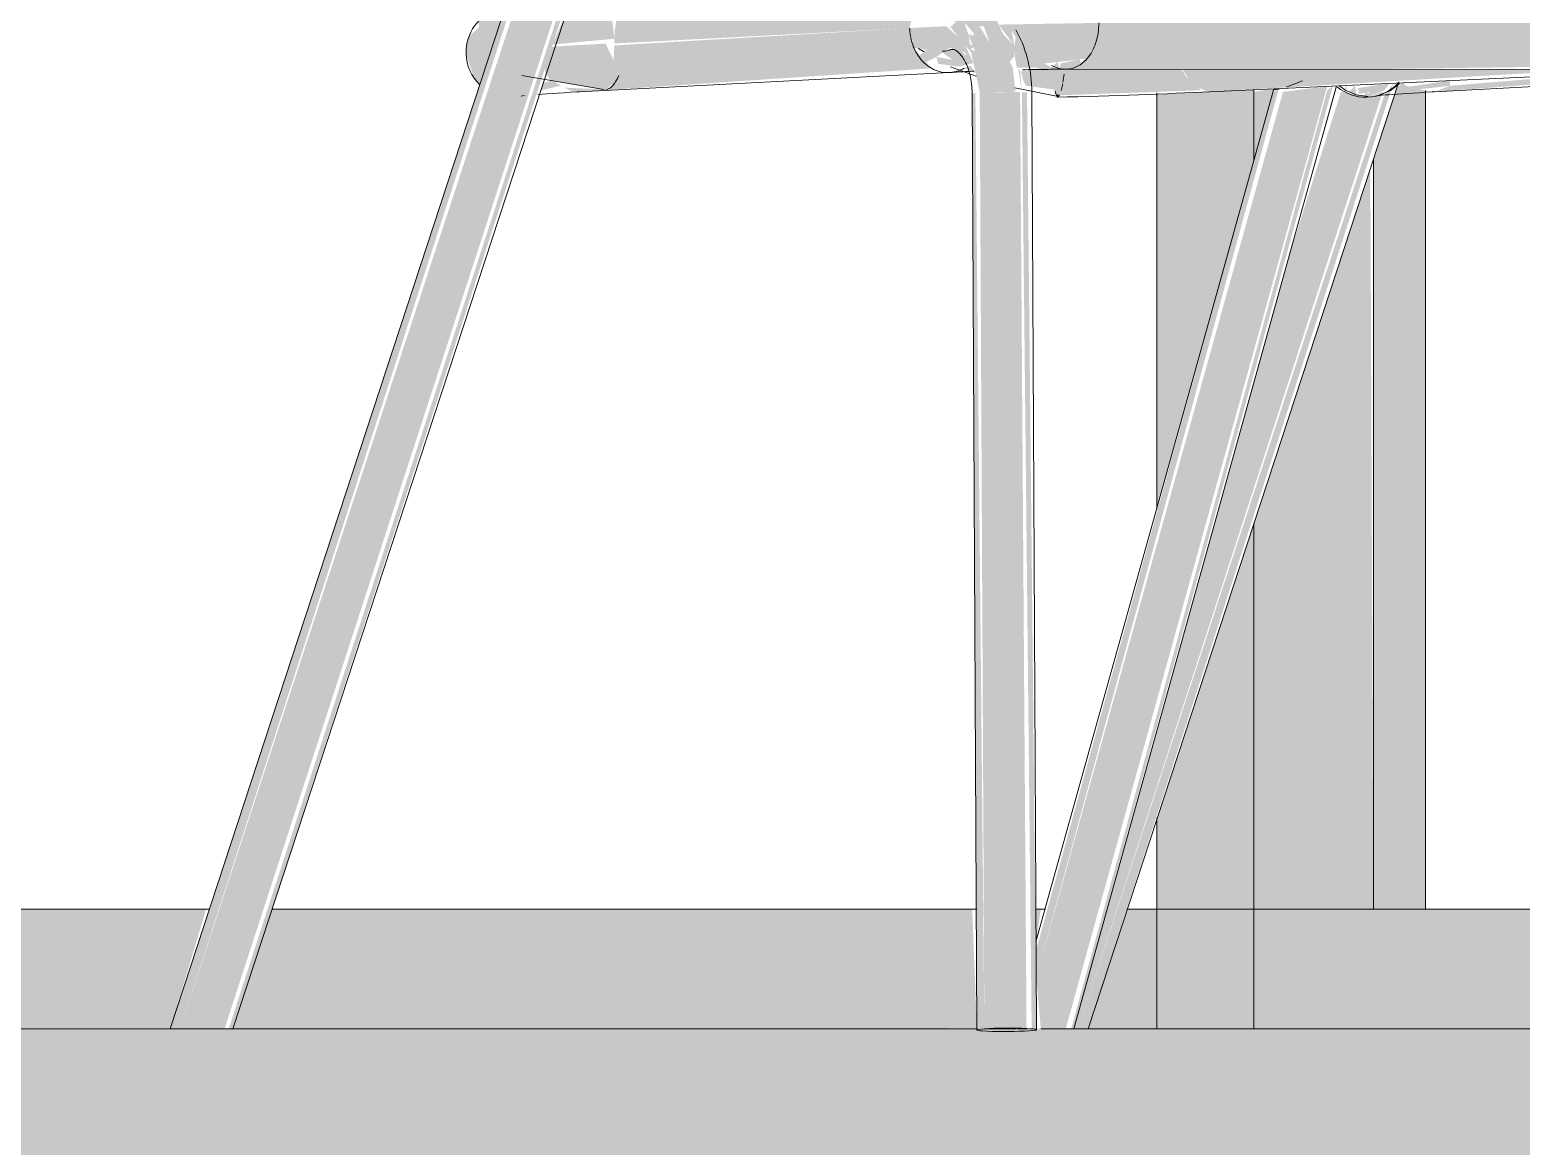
# Model space of a CAD drawing. Header units: inches. Extents: x -23034 to -8288, y -132 to 853.
# Drawn here: x -19283.58 to -19258.62, y -1.96 to 16.71 of the extents above; entities that cross this region are included whole.
import ezdxf

# ---------------------------------------------------------------- set-up
doc = ezdxf.new("R2010")
doc.units = ezdxf.units.IN
doc.header["$MEASUREMENT"] = 0
for name, color, linetype, lineweight in [('A-GLAZ-CWMG', 51, 'Continuous', 9), ('C-BLDG-PADS', 91, 'Continuous', 9), ('I-FURN', 30, 'Continuous', 9)]:
    doc.layers.add(name, color=color, linetype=linetype, lineweight=lineweight)

# ---------------------------------------------------------------- blocks, each defined once
blk = doc.blocks.new('HermanMiller_Collection_Air-Chair_SideChair_Arms - Arms-V29-Section 8')
at = {"layer": 'I-FURN'}
for points in [[(-26143.648, 0), (-26143.483, 0), (-26136.8, 20.636), (-26136.855, 20.707), (-26143.483, 0.505)], [(-26143.483, 0), (-26142.739, 0), (-26136.1, 20.394), (-26136.629, 20.529), (-26136.677, 20.578), (-26136.731, 20.578), (-26143.023, 1.402)], [(-26142.621, 0), (-26142.599, 0), (-26135.973, 20.39), (-26136.063, 20.348), (-26142.669, 0)], [(-26136.216, 16.484), (-26131.275, 16.742), (-26131.178, 17.156), (-26131.006, 17.37), (-26130.81, 17.477), (-26130.672, 17.496), (-26136.237, 17.123), (-26136.174, 16.942), (-26136.213, 16.673), (-26136.216, 16.487)], [(-26137.253, 16.466), (-26136.215, 16.563), (-26136.289, 17.169), (-26136.448, 17.202), (-26137.012, 17.023), (-26137.244, 16.483)], [(-26138.699, 16.318), (-26138.279, 16.366), (-26138.084, 16.963), (-26138.39, 16.936), (-26138.489, 16.85), (-26138.479, 16.758), (-26138.644, 16.6), (-26138.678, 16.512)], [(-26136.82, 15.675), (-26130.906, 16.068), (-26131.183, 16.376), (-26131.255, 16.574), (-26131.275, 16.742), (-26136.215, 16.452), (-26136.252, 15.775), (-26136.362, 15.713), (-26137.047, 15.745), (-26136.965, 15.7)], [(-26123.928, 16.05), (-26118.905, 16.117), (-26118.727, 16.291), (-26118.599, 16.678), (-26118.601, 16.828), (-26128.111, 16.828), (-26128.22, 16.355), (-26128.432, 16.126), (-26128.432, 16.053), (-26124.052, 16.05)], [(-26136.362, 15.713), (-26136.184, 15.868), (-26136.165, 16.068), (-26136.362, 16.482), (-26137.272, 16.43), (-26137.378, 16.08), (-26137.374, 16.007), (-26137.291, 15.869), (-26136.445, 15.727)], [(-26128.817, 15.615), (-26126.398, 15.701), (-26126.65, 15.938), (-26126.727, 16.051), (-26128.409, 16.138), (-26128.432, 16.222), (-26128.75, 16.149), (-26128.837, 15.694)], [(-26126.267, 15.675), (-26119.792, 16.052), (-26126.711, 16.051), (-26126.52, 15.776), (-26126.272, 15.676)], [(-26130.15, -0.022), (-26130.024, -0.001), (-26130.175, 15.658), (-26130.228, 15.643), (-26130.157, 1.402)], [(-26130.024, -0.001), (-26129.319, 0.005), (-26129.427, 15.672), (-26130.102, 15.665), (-26130.031, 1.402)], [(-26129.152, -0.014), (-26129.311, 15.665), (-26129.396, 15.671), (-26129.233, 0), (-26129.176, -0.007)]]:
    blk.add_hatch(color=256, dxfattribs=at).paths.add_polyline_path(points, flags=0)
h = blk.add_hatch(color=256, dxfattribs=at)
h.paths.add_polyline_path([(-26129.156, 0.861), (-26125.097, 15.73), (-26125.197, 15.675), (-26129.158, 1.317), (-26129.158, 1.117)], flags=0)
h.paths.add_polyline_path([(-26124.518, 17.539), (-26124.507, 17.54), (-26123.74, 20.608), (-26123.808, 20.657), (-26124.593, 17.539), (-26124.519, 17.539)], flags=0)
h = blk.add_hatch(color=256, dxfattribs=at)
h.paths.add_polyline_path([(-26128.964, 0), (-26128.663, 0), (-26124.288, 15.768), (-26125.027, 15.675), (-26129.156, 0.861), (-26129.08, 0)], flags=0)
h.paths.add_polyline_path([(-26124.507, 17.539), (-26123.774, 17.54), (-26122.98, 20.388), (-26123.463, 20.468), (-26123.674, 20.53), (-26124.507, 17.54)], flags=0)
h = blk.add_hatch(color=256, dxfattribs=at)
h.paths.add_polyline_path([(-26128.53, 0), (-26124.192, 15.772), (-26124.287, 15.701), (-26128.572, 0), (-26128.55, 0)], flags=0)
h.paths.add_polyline_path([(-26123.774, 17.539), (-26123.64, 17.54), (-26122.92, 20.396), (-26122.989, 20.357), (-26123.774, 17.54)], flags=0)
h = blk.add_hatch(color=256, dxfattribs=at)
h.paths.add_polyline_path([(-26130.665, 16.839), (-26130.683, 16.884), (-26130.673, 16.84)], flags=0)
h.paths.add_polyline_path([(-26130.258, 16.391), (-26130.287, 16.615), (-26130.18, 16.356)], flags=0)
h.paths.add_polyline_path([(-26130.102, 15.665), (-26129.504, 15.676), (-26129.55, 16.084), (-26129.602, 16.182), (-26129.53, 16.258), (-26129.52, 16.448), (-26129.71, 16.64), (-26129.842, 16.919), (-26130.623, 17.057), (-26130.592, 16.935), (-26130.502, 16.838), (-26130.592, 16.759), (-26130.246, 16.333), (-26130.18, 16.028)], flags=0)
h.paths.add_polyline_path([(-26129.935, 16.494), (-26130.106, 16.771), (-26130.033, 16.771), (-26129.987, 16.64)], flags=0)
h.paths.add_polyline_path([(-26130.287, 16.615), (-26130.36, 16.84), (-26130.185, 16.63)], flags=0)
h = blk.add_hatch(color=256, dxfattribs=at)
h.paths.add_polyline_path([(-26129.52, 16.448), (-26129.58, 16.712), (-26129.501, 16.592), (-26129.518, 16.467)], flags=0)
h.paths.add_polyline_path([(-26128.884, 16.074), (-26129.02, 16.149), (-26128.305, 16.232), (-26128.158, 16.5), (-26128.12, 16.828), (-26129.785, 16.8), (-26129.53, 16.457), (-26129.526, 16.338), (-26129.484, 16.08), (-26129.374, 16.079)], flags=0)
h.paths.add_polyline_path([(-26130.287, 16.615), (-26130.215, 16.665), (-26130.292, 16.63)], flags=0)
h.paths.add_polyline_path([(-26130.258, 16.391), (-26130.185, 16.434), (-26130.269, 16.475)], flags=0)
h.paths.add_polyline_path([(-26130.446, 16.099), (-26130.207, 16.154), (-26130.376, 16.521), (-26130.665, 16.773), (-26131.275, 16.742), (-26131.205, 16.416), (-26130.987, 16.376), (-26131.128, 16.274), (-26131.027, 16.156), (-26130.827, 16.26), (-26130.799, 16.143), (-26130.592, 16.117)], flags=0)
h.paths.add_polyline_path([(-26130.525, 16.205), (-26130.827, 16.26), (-26130.592, 16.416), (-26130.35, 16.333), (-26130.324, 16.28)], flags=0)
h = blk.add_hatch(color=256, dxfattribs=at)
h.paths.add_polyline_path([(-26129.396, 15.671), (-26129.427, 16.028), (-26129.458, 16.06), (-26129.397, 15.674)], flags=0)
h.paths.add_polyline_path([(-26129.52, 16.448), (-26129.571, 16.707), (-26129.628, 16.64), (-26129.53, 16.465)], flags=0)
h = blk.add_hatch(color=256, dxfattribs=at)
h.paths.add_polyline_path([(-26137.448, 15.696), (-26137.108, 15.781), (-26137.25, 15.862), (-26137.405, 15.826), (-26137.442, 15.713)], flags=0)
h.paths.add_polyline_path([(-26138.467, 15.793), (-26138.279, 16.366), (-26138.699, 16.318), (-26138.569, 15.92)], flags=0)
h = blk.add_hatch(color=256, dxfattribs=at)
h.paths.add_polyline_path([(-26128.822, 15.633), (-26128.855, 15.702), (-26128.837, 15.636)], flags=0)
h.paths.add_polyline_path([(-26128.74, 15.697), (-26128.751, 15.989), (-26128.798, 16.18), (-26128.902, 16.084), (-26129.053, 16.076), (-26129.504, 15.997), (-26129.415, 16.016), (-26129.368, 15.85), (-26129.327, 15.777), (-26128.855, 15.713)], flags=0)
h.paths.add_polyline_path([(-26130.172, 15.988), (-26130.258, 16.115), (-26130.359, 16.071), (-26130.18, 15.991)], flags=0)
h.paths.add_polyline_path([(-26130.525, 16.205), (-26130.324, 16.28), (-26130.462, 16.403), (-26130.735, 16.345), (-26130.679, 16.294), (-26130.554, 16.21)], flags=0)
for p, q in [((-26136.844, 20.741), (-26143.65, 0)), ((-26142.598, 0), (-26135.894, 20.429)), ((-26131.124, 16.401), (-26131.032, 16.343)), ((-26136.799, 15.675), (-26130.611, 15.998)), ((-26130.592, 16.091), (-26130.161, 15.938)), ((-26126.25, 15.675), (-26119.383, 15.997)), ((-26137.766, 15.946), (-26136.395, 15.714)), ((-26129.517, 15.74), (-26128.789, 15.597)), ((-26125.183, 15.726), (-26129.161, 1.454)), ((-26128.714, 15.809), (-26128.74, 15.697)), ((-26128.687, 15.97), (-26128.709, 15.835)), ((-26128.529, 0), (-26124.132, 15.775)), ((-26124.976, 15.754), (-26124.703, 15.859)), ((-26130.228, 15.645), (-26130.151, -0.021)), ((-26129.151, -0.016), (-26129.228, 15.65)), ((-26128.787, 15.597), (-26128.805, 15.622)), ((-26128.765, 15.622), (-26128.787, 15.597)), ((-26129.473, 0), (-26129.396, 0)), ((-26129.396, 0), (-26129.302, 0)), ((-26128.53, 0), (-26128.529, 0))]:
    blk.add_line(p, q, dxfattribs=at)
at = {"layer": 'I-FURN', "flags": 128}
for points in [[(-26129.5, 16.714), (-26129.469, 16.659), (-26129.441, 16.603), (-26129.414, 16.546), (-26129.389, 16.488), (-26129.366, 16.429), (-26129.345, 16.369), (-26129.325, 16.309), (-26129.308, 16.247), (-26129.292, 16.185), (-26129.278, 16.122), (-26129.265, 16.059), (-26129.255, 15.995), (-26129.246, 15.931), (-26129.239, 15.866), (-26129.234, 15.802), (-26129.23, 15.737), (-26129.229, 15.671), (-26129.228, 15.65)], [(-26130.556, 16.387), (-26130.56, 16.387), (-26130.565, 16.386), (-26130.57, 16.386), (-26130.576, 16.385), (-26130.582, 16.384), (-26130.589, 16.382), (-26130.596, 16.379), (-26130.604, 16.376)], [(-26130.556, 16.387), (-26130.552, 16.386), (-26130.547, 16.386), (-26130.542, 16.385), (-26130.537, 16.383), (-26130.531, 16.381), (-26130.524, 16.379), (-26130.516, 16.375), (-26130.508, 16.371), (-26130.499, 16.366), (-26130.489, 16.359), (-26130.479, 16.351), (-26130.468, 16.342), (-26130.456, 16.331), (-26130.443, 16.319), (-26130.431, 16.305), (-26130.418, 16.29), (-26130.404, 16.273), (-26130.391, 16.254), (-26130.378, 16.234), (-26130.365, 16.212), (-26130.351, 16.189), (-26130.339, 16.164), (-26130.326, 16.137), (-26130.314, 16.11), (-26130.303, 16.08), (-26130.292, 16.05), (-26130.282, 16.019), (-26130.273, 15.986), (-26130.264, 15.952), (-26130.257, 15.918), (-26130.25, 15.882), (-26130.244, 15.846), (-26130.239, 15.809), (-26130.235, 15.772), (-26130.232, 15.734), (-26130.23, 15.696), (-26130.229, 15.658), (-26130.228, 15.645)], [(-26130.598, 15.999), (-26130.581, 16), (-26130.561, 16.001), (-26130.54, 16.003), (-26130.516, 16.004), (-26130.491, 16.006), (-26130.464, 16.007), (-26130.435, 16.009), (-26130.404, 16.01), (-26130.373, 16.012), (-26130.339, 16.014), (-26130.304, 16.015), (-26130.268, 16.017), (-26130.231, 16.018), (-26130.193, 16.02)], [(-26129.387, 16.044), (-26129.34, 16.045), (-26129.294, 16.046), (-26129.249, 16.047), (-26129.204, 16.048), (-26129.16, 16.048), (-26129.116, 16.049), (-26129.073, 16.05), (-26129.031, 16.05), (-26128.989, 16.051), (-26128.949, 16.051), (-26128.91, 16.052), (-26128.872, 16.052), (-26128.835, 16.052), (-26128.799, 16.052), (-26128.765, 16.052), (-26128.732, 16.052), (-26128.7, 16.052), (-26128.67, 16.052), (-26128.669, 16.052)], [(-26128.668, 16.052), (-26121.23, 16.05), (-26119.104, 16.052)], [(-26137.776, 15.605), (-26137.753, 15.608), (-26137.719, 15.612)], [(-26137.495, 15.632), (-26137.421, 15.638), (-26137.339, 15.644), (-26137.251, 15.649), (-26137.157, 15.655), (-26137.056, 15.661), (-26136.95, 15.667), (-26136.838, 15.673), (-26136.799, 15.675)], [(-26126.25, 15.675), (-26126.385, 15.669), (-26126.525, 15.663), (-26126.668, 15.657), (-26126.816, 15.65), (-26126.967, 15.644), (-26127.122, 15.638), (-26127.281, 15.633), (-26127.442, 15.627), (-26127.606, 15.621), (-26127.773, 15.615), (-26127.942, 15.61), (-26128.113, 15.604), (-26128.286, 15.599), (-26128.46, 15.594), (-26128.635, 15.589), (-26128.796, 15.585)], [(-26143.648, 0), (-26143.644, 0), (-26143.614, 0), (-26143.559, 0), (-26143.483, 0)], [(-26143.483, 0), (-26143.388, 0), (-26143.28, 0), (-26143.165, 0), (-26143.047, 0), (-26142.933, 0), (-26142.829, 0), (-26142.739, 0)], [(-26142.739, 0), (-26142.669, 0), (-26142.621, 0), (-26142.599, 0), (-26142.598, 0)], [(-26129.08, 0), (-26128.964, 0), (-26128.852, 0), (-26128.75, 0), (-26128.663, 0)], [(-26128.663, 0), (-26128.595, 0), (-26128.55, 0)]]:
    blk.add_lwpolyline(points, dxfattribs=at)
at = {"layer": 'I-FURN'}
for centre, major_axis, ratio, start_param, end_param in [((-26137.952, 16.334), (-0.202, 0.722), 0.995009, 0.011903, 1.3209), ((-26137.952, 16.334), (-0.202, 0.722), 0.995009, 1.3209, 2.106298), ((-26130.805, 16.834), (-0.201, 0.458), 0.710322, 2.803685, 3.181717), ((-26136.38, 16.463), (-0.01, 0.75), 0.422766, 3.168827, 3.954225), ((-26125.196, 16.463), (0.021, 0.75), 0.90616, 3.199975, 3.342594), ((-26128.817, 16.334), (-0.02, 0.75), 0.096081, 2.593199, 3.116798), ((-26128.817, 16.334), (-0.02, 0.75), 0.096081, 3.116798, 3.378597), ((-26129.651, -0.018), (0.5, 0.002), 0.058011, 0.843044, 2.41384), ((-26129.651, -0.018), (0.5, 0.002), 0.058011, 0.057646, 0.843044), ((-26129.651, -0.018), (0.5, 0.002), 0.058011, 2.41384, 3.984637), ((-26129.651, -0.018), (0.5, 0.002), 0.058011, 3.984637, 5.555433), ((-26129.651, -0.018), (0.5, 0.002), 0.058011, 5.555433, 6.283185)]:
    blk.add_ellipse(centre, major_axis=major_axis, ratio=ratio, start_param=start_param, end_param=end_param, dxfattribs=at)
for points in [[(-26130.635, 15.997), (-26130.728, 15.996), (-26130.915, 16.045), (-26131.125, 16.24), (-26131.245, 16.489), (-26131.273, 16.657), (-26131.275, 16.742)], [(-26128.111, 16.828), (-26128.108, 16.716), (-26128.14, 16.49), (-26128.28, 16.236), (-26128.462, 16.09), (-26128.586, 16.056), (-26128.648, 16.053)]]:
    blk.add_open_spline(points, degree=3, knots=[0, 0, 0, 0, 0.285714, 0.571429, 0.785714, 1, 1, 1, 1], dxfattribs=at)
for points in [[(-26130.361, 16.073), (-26130.403, 16.049), (-26130.493, 16.011), (-26130.587, 15.998), (-26130.635, 15.997)], [(-26128.648, 16.053), (-26128.69, 16.051), (-26128.774, 16.059), (-26128.854, 16.093), (-26128.893, 16.116)]]:
    blk.add_open_spline(points, degree=3, dxfattribs=at)
blk = doc.blocks.new('HermanMiller_Collection_Air-Chair_SideChair_Arms - Arms-V37-Section 8')
at = {"layer": 'I-FURN'}
h = blk.add_hatch(color=256, dxfattribs=at)
h.paths.add_polyline_path([(-26122.512, 15.675), (-26118.397, 15.976), (-26118.555, 16.236), (-26119.792, 15.979), (-26122.235, 15.776), (-26122.462, 15.684)], flags=0)
h.paths.add_polyline_path([(-26117.688, 15.926), (-26117.67, 16.014), (-26117.572, 15.932), (-26116.156, 16.093), (-26116.903, 16.544), (-26117.144, 16.677), (-26117.776, 16.565), (-26117.688, 15.93)], flags=0)
for points in [[(-26128.38, 0), (-26128.291, 0), (-26123.181, 15.818), (-26123.343, 15.585), (-26128.456, 0)], [(-26124.744, 13.581), (-26124.116, 15.776), (-26124.153, 15.701), (-26124.615, 14.043)], [(-26123.011, 15.688), (-26122.235, 15.776), (-26122.235, 15.864), (-26122.983, 15.75), (-26123.007, 15.696)], [(-26128.53, 0), (-26128.456, 0), (-26123.359, 15.675), (-26123.601, 15.589), (-26123.821, 15.633), (-26124.057, 15.675), (-26124.936, 12.893), (-26128.42, 0.395)]]:
    blk.add_hatch(color=256, dxfattribs=at).paths.add_polyline_path(points, flags=0)
h = blk.add_hatch(color=256, dxfattribs=at)
h.paths.add_polyline_path([(-26123.626, 15.585), (-26123.327, 15.701), (-26123.248, 15.816), (-26123.772, 15.738), (-26123.756, 15.641), (-26123.566, 15.675), (-26123.683, 15.607)], flags=0)
h.paths.add_polyline_path([(-26123.949, 15.711), (-26123.976, 15.782), (-26123.976, 15.721)], flags=0)
h = blk.add_hatch(color=256, dxfattribs=at)
h.paths.add_polyline_path([(-26123.6, 15.6), (-26123.631, 15.701), (-26123.673, 15.606)], flags=0)
h.paths.add_polyline_path([(-26123.795, 15.622), (-26123.826, 15.776), (-26123.922, 15.675), (-26123.809, 15.628)], flags=0)
for p, q in [((-26128.289, 0), (-26123.091, 15.841)), ((-26122.491, 15.675), (-26118.372, 15.89)), ((-26128.295, 0), (-26128.291, 0))]:
    blk.add_line(p, q, dxfattribs=at)
at = {"layer": 'I-FURN', "flags": 128}
for points in [[(-26123.602, 15.597), (-26123.795, 15.622), (-26123.976, 15.697), (-26124.084, 15.773)], [(-26123.076, 15.816), (-26123.23, 15.697), (-26123.409, 15.622)], [(-26123.477, 15.604), (-26123.468, 15.605), (-26123.445, 15.608), (-26123.411, 15.612), (-26123.367, 15.617), (-26123.315, 15.622), (-26123.254, 15.627), (-26123.187, 15.632), (-26123.112, 15.638), (-26123.031, 15.644), (-26122.943, 15.649), (-26122.849, 15.655), (-26122.748, 15.661), (-26122.642, 15.667), (-26122.53, 15.673), (-26122.491, 15.675)]]:
    blk.add_lwpolyline(points, dxfattribs=at)
at = {"layer": 'I-FURN'}
for start_param, end_param in [(2.183233, 2.891696), (2.891696, 3.677094)]:
    blk.add_ellipse((-26123.644, 16.334), major_axis=(-0.202, 0.722), ratio=0.995009, start_param=start_param, end_param=end_param, dxfattribs=at)
blk = doc.blocks.new('Rectangular Mullion - Rectangular Mullion 1-779229-Section 8')
at = {"layer": 'A-GLAZ-CWMG'}
h = blk.add_hatch(color=256, dxfattribs=at)
h.paths.add_polyline_path([(-26128.291, 0), (-26127.14, 0), (-26127.14, 2), (-26127.634, 2), (-26127.831, 1.402)], flags=0)
h.paths.add_polyline_path([(-26156.512, 0), (-26143.644, 0.012), (-26143.047, 2), (-26161.828, 2), (-26161.828, 0)], flags=0)
h.paths.add_polyline_path([(-26142.599, 0), (-26130.15, 0.01), (-26130.228, 2), (-26141.943, 2), (-26142.139, 1.402)], flags=0)
h.paths.add_polyline_path([(-26129.159, 1.458), (-26129.08, 2), (-26129.162, 2)], flags=0)
for p, q in [((-26161.828, 2), (-26142.986, 2)), ((-26141.944, 2), (-26130.151, 2)), ((-26129.165, 2), (-26129.001, 2)), ((-26127.64, 2), (-26127.14, 2))]:
    blk.add_line(p, q, dxfattribs=at)
blk = doc.blocks.new('Rectangular Mullion - Rectangular Mullion 1-780070-Section 8')
at = {"layer": 'A-GLAZ-CWMG'}
blk.add_hatch(color=256, dxfattribs=at).paths.add_polyline_path([(-26125.515, 0), (-26125.515, 2), (-26127.14, 2), (-26127.14, 0)], flags=0)
for p, q in [((-26125.515, 2), (-26127.14, 2)), ((-26127.14, 2), (-26127.14, 0))]:
    blk.add_line(p, q, dxfattribs=at)
blk = doc.blocks.new('Rectangular Mullion - Rectangular Mullion 1-836904-Section 8')
at = {"layer": 'A-GLAZ-CWMG'}
h = blk.add_hatch(color=256, dxfattribs=at)
h.paths.add_polyline_path([(-26127.14, 2), (-26125.515, 2), (-26125.515, 8.457), (-26127.14, 3.506)], flags=0)
h.paths.add_polyline_path([(-26123.515, 2), (-26122.64, 2), (-26122.64, 15.695), (-26122.972, 15.776), (-26123.011, 15.828), (-26123.116, 15.767), (-26123.515, 14.551), (-26123.515, 6.09)], flags=0)
h.paths.add_polyline_path([(-26127.14, 8.702), (-26125.515, 14.532), (-26125.515, 15.71), (-26127.14, 15.626), (-26127.14, 10.779)], flags=0)
h.paths.add_polyline_path([(-26125.515, 17.545), (-26125.524, 26.403), (-26127.14, 26.592), (-26127.14, 17.546), (-26125.924, 17.548)], flags=0)
h.paths.add_polyline_path([(-26126.402, 27.551), (-26126.37, 27.904), (-26126.27, 28.02), (-26125.916, 28.117), (-26125.65, 28.253), (-26125.515, 28.253), (-26125.515, 96), (-26127.14, 96), (-26127.14, 27.663), (-26126.403, 27.552)], flags=0)
h.paths.add_polyline_path([(-26123.515, 28.325), (-26122.64, 28.334), (-26122.64, 96), (-26123.515, 96), (-26123.515, 28.334)], flags=0)
for p, q in [((-26127.14, 8.69), (-26127.14, 15.661)), ((-26122.64, 15.695), (-26122.64, 2)), ((-26127.14, 2), (-26127.14, 3.528)), ((-26125.515, 2), (-26127.14, 2))]:
    blk.add_line(p, q, dxfattribs=at)
blk = doc.blocks.new('Rectangular Mullion - Rectangular Mullion 1-775617-Section 8')
at = {"layer": 'A-GLAZ-CWMG'}
h = blk.add_hatch(color=256, dxfattribs=at)
h.paths.add_polyline_path([(-26122.037, 0), (-26117.554, 0.009), (-26117.689, 2), (-26125.515, 2), (-26125.515, 0), (-26122.162, 0)], flags=0)
h.paths.add_polyline_path([(-26116.344, 0), (-26115.842, 0.055), (-26115.919, 2), (-26116.67, 2), (-26116.607, 0.009), (-26116.607, 0)], flags=0)
h.paths.add_polyline_path([(-26103.811, 0), (-26103.246, 0.005), (-26103.323, 0.25), (-26109.146, 0.25), (-26109.146, 0), (-26103.929, 0)], flags=0)
h.paths.add_polyline_path([(-26100.75, 0), (-26095.427, 0), (-26095.475, 0.25), (-26101.643, 0.25), (-26101.621, 0), (-26100.774, 0)], flags=0)
h.paths.add_polyline_path([(-26114.221, 0), (-26109.405, 0), (-26109.405, 0.25), (-26110.854, 0.25), (-26110.854, 0.75), (-26103.289, 0.75), (-26103.43, 2), (-26113.664, 2), (-26113.83, 1.402)], flags=0)
h.paths.add_polyline_path([(-26093.176, 0), (-26090.682, 0), (-26090.751, 0.25), (-26095.168, 0.25), (-26095.168, 0)], flags=0)
h.paths.add_polyline_path([(-26100.774, 0.75), (-26097.419, 0.75), (-26097.419, 2), (-26101.541, 2), (-26101.614, 0.75), (-26100.831, 0.75)], flags=0)
h.paths.add_polyline_path([(-26093.176, 0.75), (-26090.891, 0.75), (-26091.239, 2), (-26093.176, 2), (-26093.176, 1.402)], flags=0)
h.paths.add_polyline_path([(-26114.851, 1.458), (-26114.707, 2), (-26114.853, 2), (-26114.853, 1.912)], flags=0)
h.paths.add_polyline_path([(-26090.052, 1.458), (-26090.131, 2), (-26090.203, 2), (-26090.059, 1.485)], flags=0)
for p in [(-26125.515, 0), (-26117.67, 2)]:
    blk.add_line(p, (-26125.515, 2), dxfattribs=at)
blk = doc.blocks.new('Rectangular Mullion - Rectangular Mullion 1-827475-Section 8')
at = {"layer": 'A-GLAZ-CWMG'}
h = blk.add_hatch(color=256, dxfattribs=at)
h.paths.add_polyline_path([(-26123.515, 2), (-26123.566, 14.397), (-26125.515, 8.457), (-26125.515, 2), (-26123.566, 2)], flags=0)
h.paths.add_polyline_path([(-26125.515, 14.532), (-26125.183, 15.726), (-26125.515, 15.675), (-26125.515, 15.468)], flags=0)
h.paths.add_polyline_path([(-26124.677, 17.54), (-26123.763, 20.934), (-26124.177, 24.354), (-26124.594, 25.821), (-26124.939, 26.299), (-26125.515, 26.322), (-26125.515, 17.545), (-26125.112, 17.542)], flags=0)
h.paths.add_polyline_path([(-26124.047, 24.309), (-26124.042, 24.312), (-26124.087, 24.461)], flags=0)
h.paths.add_polyline_path([(-26124.861, 26.3), (-26124.954, 26.329), (-26124.881, 26.304)], flags=0)
h.paths.add_polyline_path([(-26125.515, 28.244), (-26123.515, 28.334), (-26123.515, 97), (-26125.515, 97), (-26125.515, 28.253)], flags=0)
for p, q in [((-26125.515, 15.71), (-26125.515, 14.526)), ((-26123.515, 2), (-26123.515, 14.555)), ((-26125.515, 8.464), (-26125.515, 2)), ((-26123.515, 2), (-26125.515, 2))]:
    blk.add_line(p, q, dxfattribs=at)

msp = doc.modelspace()

# ---------------------------------------------------------------- hatches: boundary and pattern name
at = {"layer": 'C-BLDG-PADS'}
h = msp.add_hatch(dxfattribs=at)
h.set_pattern_fill('FP_10', color=256, style=0, pattern_type=2)
h.set_pattern_definition([(50, (-32953.716, 71.503), (55.0854, -4.81984), [5.76, -63.36]), (355, (-32953.716, 71.503), (-10.65569, 57.76853), [4.608, -50.688]), (100.451, (-32949.126, 71.1), (44.42947, 52.94866), [4.895, -53.848]), (46.184, (-32953.716, 86.86), (81.96444, -12.71212), [8.64, -95.04]), (96.636, (-32946.886, 85.804), (71.7815, 74.81238), [7.343, -80.772]), (351.184, (-32953.72, 86.86), (71.78195, 74.81243), [6.912, -76.032]), (21, (-32946.036, 83.023), (45.84207, -30.92146), [5.76, -63.36]), (326, (-32946.036, 83.023), (18.68706, 55.69148), [4.608, -50.688]), (71.451, (-32942.216, 80.446), (64.52891, 24.77011), [4.895, -53.848]), (37.5, (-32953.716, 71.503), (0.933895, 25.566816), [2.534, -47.539, 2.534, -48.922, -50.88]), (37.5, (-32953.716, 71.503), (0.933895, 25.566816), [-101.53, 2.534, -48.346]), (7.5, (-32953.716, 71.503), (20.20404, 30.291303), [2.534, -26.803, 2.534, -46.387, -19.392]), (7.5, (-32953.716, 71.503), (20.20404, 30.291303), [-78.259, 2.534, -16.858]), (327.5, (-32970.843, 71.503), (40.997785, -1.732403), [2.534, -16.666, 2.534, -57.37, -79.488]), (327.5, (-32970.843, 71.503), (40.997785, -1.732403), [-79.104, 2.534, -76.954]), (317.5, (-32978.523, 71.503), (44.78888, 7.68784), [2.534, -22.426, 2.534, -37.248, -56.448]), (317.5, (-32978.523, 71.503), (44.78888, 7.68784), [-64.742, 2.534, -53.914])])
h.paths.add_polyline_path([(-19421.96786, -6), (-15196.21786, -6), (-15196.21786, 0), (-19421.96786, 0)], flags=0)

# ---------------------------------------------------------------- linework, layer by layer
for p, q in [((-19281.22197, 0), (-19301.42719, 0)), ((-19267.71842, 0), (-19280.17675, 0)), ((-19267.06779, 0), (-19267.60213, 0)), ((-19255.13132, 0), (-19266.12067, 0))]:
    msp.add_line(p, q, dxfattribs=at)

# ---------------------------------------------------------------- block references
at = {"layer": 'A-GLAZ-CWMG'}
for name in ['Rectangular Mullion - Rectangular Mullion 1-827475-Section 8', 'Rectangular Mullion - Rectangular Mullion 1-836904-Section 8', 'Rectangular Mullion - Rectangular Mullion 1-779229-Section 8', 'Rectangular Mullion - Rectangular Mullion 1-780070-Section 8', 'Rectangular Mullion - Rectangular Mullion 1-775617-Section 8']:
    msp.add_blockref(name, (6862.42236, 0), dxfattribs=at)
at = {"layer": 'I-FURN'}
for name in ['HermanMiller_Collection_Air-Chair_SideChair_Arms - Arms-V29-Section 8', 'HermanMiller_Collection_Air-Chair_SideChair_Arms - Arms-V37-Section 8']:
    msp.add_blockref(name, (6862.42236, 0), dxfattribs=at)

doc.saveas('drawing.dxf')
